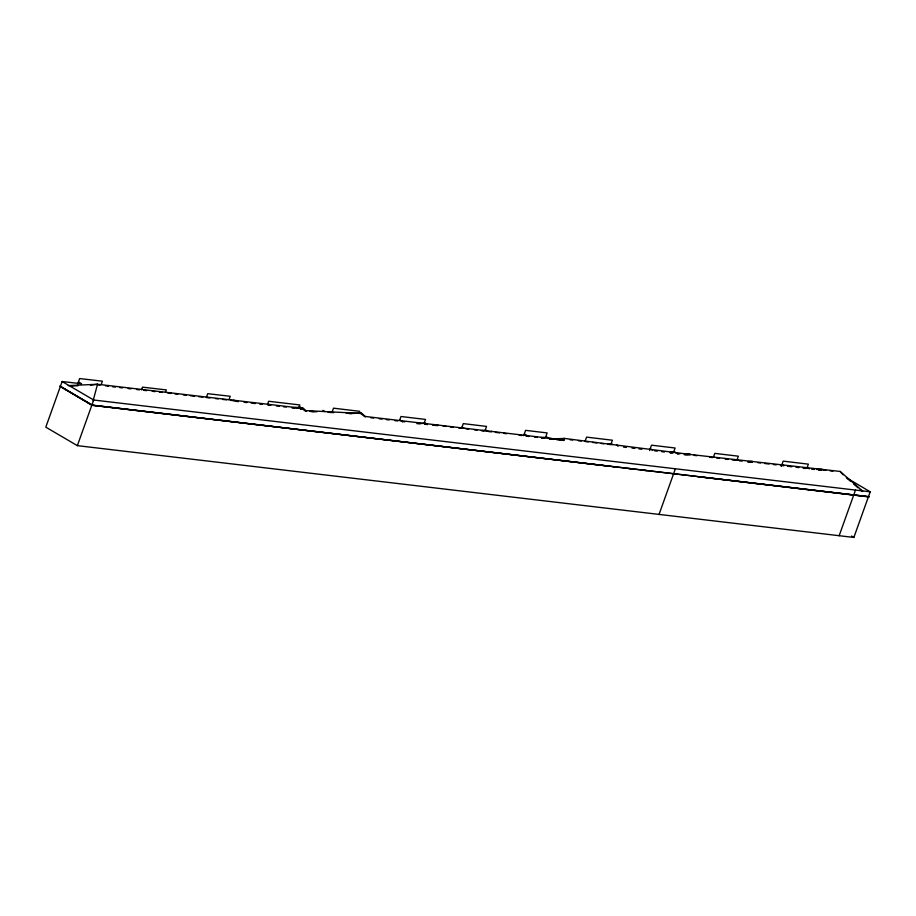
<?xml version="1.0" encoding="UTF-8"?>
<svg xmlns="http://www.w3.org/2000/svg" width="916" height="916" viewBox="0 0 916 916"><rect width="100%" height="100%" fill="white"/><g stroke="black" fill="none" stroke-linecap="round" stroke-linejoin="round"><path stroke-width="1.37" d="M93.1 400.75L97.531 384.262L303.414 408.433L305.898 410.597L361.843 413.46L365.289 416.459L563.981 439.978L564.405 438.432L690.057 454.439L840.121 471.442L862.723 491.125M818.675 469.988L821.641 469.851M78.455 381.915L81.616 383.77L62.139 381.525L45.8 427.154L77.356 445.645L853.861 537.44L870.2 491.812L846.361 477.717M77.494 384.606L79.658 378.56L102.397 381.193L101.195 384.548M90.409 385.189L97.531 384.262L68.185 385.613M77.356 445.645L93.695 400.017L870.2 491.812M108.351 385.51L108.134 386.105L105.432 385.796M108.328 386.277L108.546 385.67M141.533 389.815L142.484 387.147L166.3 389.907L165.487 392.163M170.88 392.792L170.674 393.399L167.834 393.079M170.777 393.491L170.994 392.895M206.283 397.659L207.703 393.685L230.225 396.273L228.977 399.754M233.889 400.074L233.672 400.681L230.878 400.361M234.221 401.151L234.427 400.544M267.69 403.899L268.628 401.265L299.807 404.941L298.696 408.067M300.379 408.719L303.196 409.04L303.414 408.433L300.482 407.299L296.074 408.078M305.681 411.204L305.898 410.597M332.107 412.063L333.504 408.181L359.713 411.318L358.923 413.54M360.583 413.689L360.801 413.093C362.438 412.864 361.236 414.948 361.671 413.597M365.072 417.055L365.289 416.459M399.548 420.49L400.979 416.505L425.516 419.425L424.245 422.997L426.387 424.257M425.093 423.902L425.31 423.295L427.451 424.566L424.623 424.211M437.379 425.734L437.699 424.784L432.455 425.024M461.847 427.612L463.278 423.627L486.533 426.409L485.308 429.844L487.415 431.093M486.03 430.967L486.247 430.371L482.045 430.554M491.48 431.276L491.262 431.883L488.377 431.493M523.677 435.673L525.589 430.348L547.15 432.925L545.856 436.543L548.81 438.283L557.111 439.279M548.592 438.512L546.623 437.356L542.123 438.146M563.764 440.585L563.981 439.978L559.745 440.172M585.141 441.134L586.572 437.127L612.38 440.218L611.041 443.951M611.98 444.649L612.197 444.042L608.006 444.226M616.686 445.336L616.892 444.729M617.911 446.401L618.128 445.806M649.581 450.512L651.494 445.176L675.115 448.004L673.81 451.634L678.149 454.073M659.005 514.54L675.344 468.9M689.84 455.046L690.114 454.256L684.687 454.496M713.369 457.359L714.801 453.386L738.353 456.191L737.105 459.66M752.036 462.328L752.345 461.378L748.086 461.572M781.279 466.427L783.169 461.126L808.37 464.149L807.156 467.515L809.4 468.843M821.503 470.332L821.847 469.244L816.751 469.473M840.121 471.442L843.098 474.82M839.148 535.734L855.487 490.106M91.84 405.238L869.181 496.747L91.84 405.238L59.792 386.002L92.001 404.872M71.059 386.071L77.974 385.75M300.311 408.994L303.127 408.868M735.193 460.256L738.021 460.13M291.998 407.666L300.482 407.299M349.706 413.574L360.801 413.093M416.929 423.673L425.31 423.295M433.382 425.322L437.596 425.139M434.86 425.505L437.482 425.39M541.138 437.596L546.623 437.356M549.577 439.096L564.405 438.432L560.145 439.211M670.546 452.286L674.794 452.092L670.398 452.882M684.504 454.691L690.057 454.439M748.074 461.904L752.254 461.721M749.288 462.111L752.128 461.985M804.202 467.893L808.29 467.71L803.836 468.5M818.904 469.851L821.721 469.725M309.871 411.41L316.867 411.776M328.054 412.349L333.653 412.635M346.237 413.276L351.836 413.563M112.576 386.758L115.416 387.09M119.664 387.571L122.492 387.892M128.16 388.544L130.999 388.865M136.667 389.518L139.495 389.838M143.755 390.319L146.583 390.651M152.251 391.292L155.079 391.624M159.338 392.105L162.166 392.426M174.967 393.972L177.773 394.292M183.36 394.933L186.154 395.254M190.345 395.735L194.536 396.204M198.726 396.685L202.928 397.166M207.119 397.647L209.913 397.968M215.5 398.597L218.294 398.918M222.485 399.399L226.676 399.88M235.618 401.311L238.435 401.632M244.068 402.273L246.885 402.593M251.11 403.086L255.335 403.567M259.56 404.048L262.377 404.368M267.999 405.009L270.815 405.33M276.449 405.983L279.266 406.303M283.491 406.784L286.307 407.105M291.941 407.746L294.757 408.067M97.314 384.869L100.027 385.178M610.033 466.313L91.898 405.067L60.33 386.563M612.873 466.645L615.712 466.977M628.49 468.488L631.33 468.832M644.108 470.343L646.948 470.675M682.431 474.866L685.271 475.209M698.049 476.709L868.391 496.85M823.037 470.011L825.854 470.355M830.068 470.858L832.873 471.202M569.866 439.714L572.706 440.058M578.385 440.733L581.213 441.077M585.473 441.592L588.312 441.924M592.56 442.439L596.82 442.955M601.079 443.459L603.919 443.802M608.167 444.306L611.006 444.649M757.795 462.66L760.623 463.004M764.871 463.519L769.119 464.023M773.367 464.538L776.196 464.881M780.443 465.385L783.283 465.729M787.52 466.244L791.768 466.748M796.015 467.263L798.855 467.607M803.103 468.11L805.931 468.454M811.587 469.141L814.427 469.473M694.133 455.366L696.962 455.699M709.671 457.233L712.488 457.576M716.724 458.08L719.552 458.424M725.197 459.099L728.025 459.443M732.262 459.947L735.09 460.29M739.327 460.794L742.155 461.137M747.8 461.813L750.628 462.156M623.556 447.088L626.372 447.42M632.017 448.096L634.834 448.439M639.07 448.943L641.887 449.287M654.585 450.809L657.402 451.153M661.638 451.657L664.455 452M670.1 452.676L672.917 453.008M677.153 453.523L679.97 453.855M684.206 454.37L688.431 454.874M443.138 426.066L445.966 426.409M450.203 426.913L453.031 427.257M458.687 427.932L461.515 428.276M465.752 428.78L468.58 429.123M474.236 429.799L477.064 430.142M481.312 430.646L484.14 430.989M495.442 432.386L499.632 432.89M503.811 433.382L506.594 433.726M519.143 435.226L521.937 435.558M526.116 436.062L528.91 436.394M534.486 437.069L537.268 437.401M541.459 437.905L544.241 438.237M549.818 438.913L552.611 439.245M556.791 439.749L559.584 440.081M370.74 417.742L373.579 418.085M379.247 418.761L382.087 419.104M386.334 419.608L389.174 419.952M394.842 420.639L397.681 420.971M401.941 421.486L404.769 421.829M417.536 423.352L420.364 423.696M303.998 410.54L306.826 410.872M309.665 411.215L313.902 411.719M267.518 404.38L269.373 405.456M62.139 381.525L93.695 400.017M781.966 464.492L784.016 465.706M851.479 536.032L853.861 537.44M524.284 433.966L528.566 436.497M462.042 427.062L464.114 428.287M322.924 410.391L324.974 411.593M650.188 448.817L652.558 450.225M399.697 420.066L402.513 421.726M847.357 478.53L850.54 481.312M853.735 484.095L857.994 487.793M860.124 489.648L862.254 491.503M361.625 414.066L364.213 416.311"/></g></svg>
